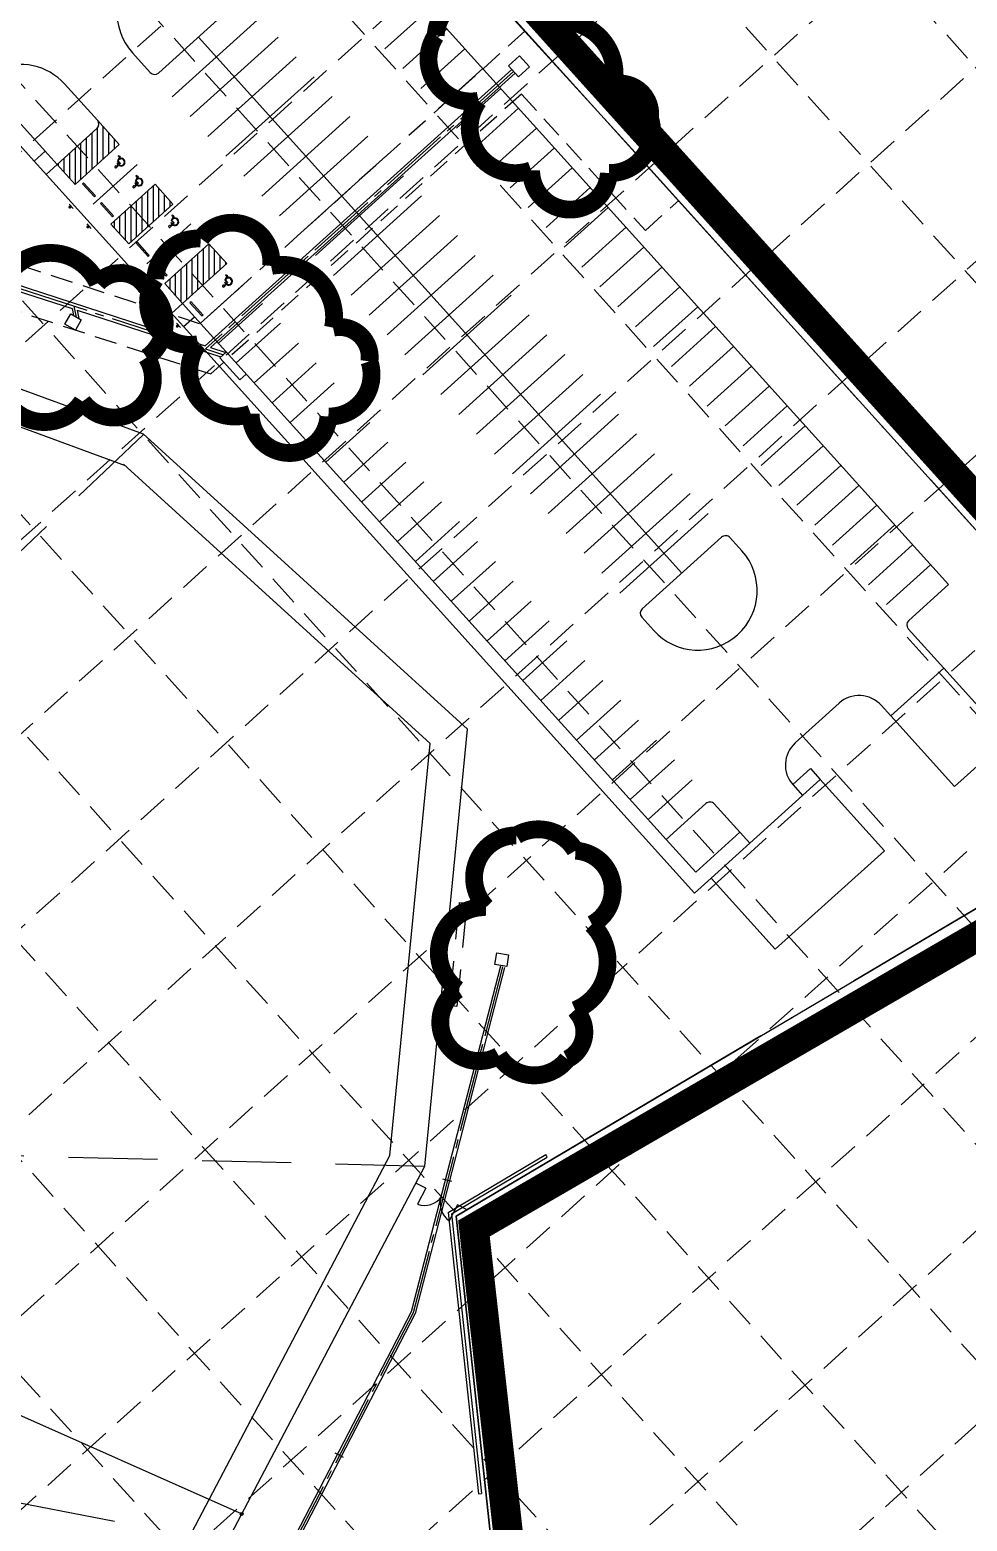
# Model space of a CAD drawing. Header units: inches. Extents: x 5194 to 8721, y 2249 to 5862.
# Drawn here: x 7620 to 7935, y 3274 to 3776 of the extents above; entities that cross this region are included whole.
import ezdxf

# ---------------------------------------------------------------- set-up
doc = ezdxf.new("R2010")
doc.units = ezdxf.units.IN
doc.header["$LTSCALE"] = 60
doc.header["$MEASUREMENT"] = 0
for name, pattern in [('03139 BASE$0$Dashed', [0.75, 0.5, -0.25]), ('03139 BASE$0$HIDDEN', [0.375, 0.25, -0.125]), ('03139 TOPO$0$PL2', [2.85, 2.25, -0.2, 0, -0.2, 0, -0.2]), ('DASHED2', [0.375, 0.25, -0.125]), ('HIDDEN', [0.375, 0.25, -0.125]), ('HIDDEN2', [0.1875, 0.125, -0.0625]), ('SCENT', [0.55, 0.4, -0.05, 0.05, -0.05])]:
    doc.linetypes.add(name, pattern=pattern)
for name, color, linetype in [('03139 BASE$0$A1-FLOR-OUTLINE', 7, 'Continuous'), ('03139 BASE$0$AS-FENCE', 7, 'FENCELINE1'), ('03139 BASE$0$AS-FIELD-LINE-BB', 253, '03139 BASE$0$Dashed'), ('03139 BASE$0$AS-INFIELD', 8, 'Continuous'), ('03139 BASE$0$AS-SCOREBD', 7, '03139 BASE$0$HIDDEN'), ('03139 BASE$0$CCURB', 7, 'Continuous'), ('03139 BASE$0$CPWALL', 7, 'Continuous'), ('03139 BASE$0$CSTRIPE', 8, 'Continuous'), ('03139 BASE$0$CWALK', 7, 'Continuous'), ('03139 BASE$0$HC', 7, 'Continuous'), ('03139 BASE$0$pinlet', 7, 'Continuous'), ('03139 TOPO$0$BNDRY-HS-1', 7, '03139 TOPO$0$PL2'), ('03139 TOPO$0$BNDRY65', 7, '03139 TOPO$0$PL2'), ('03139 TOPO$0$IRON-SYM', 8, 'Continuous'), ('BASE', 7, 'Continuous'), ('grid', 254, 'HIDDEN'), ('LIMITS OF DISTURBANCE', 1, 'Continuous'), ('Pstm', 7, 'Continuous'), ('pstmcl', 8, 'SCENT'), ('stm-easement', 7, 'HIDDEN2')]:
    doc.layers.add(name, color=color, linetype=linetype)
doc.linetypes.add('FENCELINE1', pattern='A,0.25,-0.1,[133,ltypeshp.shx,S=0.1,R=0,X=-0.1,Y=0],-0.1,1', length=1.45)

# ---------------------------------------------------------------- blocks, each defined once
blk = doc.blocks.new('03139 TOPO$0$ip')
for radius in [0.05, 0.0375]:
    blk.add_circle((0, 0), radius)
blk = doc.blocks.new('03139 BASE$0$HC2')
at = {"layer": '03139 BASE$0$HC', "linetype": 'Continuous'}
for p, q in [((-0.01, 0.015), (-0.01, 0.009)), ((-0.009, 0.043), (-0.005, -0.005)), ((-0.003, 0.036), (-0.001, 0.016)), ((-0.001, 0.016), (0.015, 0.016)), ((0, 0), (-0.001, 0.011)), ((-0.001, 0.011), (0.015, 0.011)), ((0, 0), (0.027, 0)), ((0.015, 0.011), (0.015, 0.016)), ((0.042, -0.035), (0.027, 0)), ((-0.005, -0.005), (0.024, -0.005)), ((0.039, -0.042), (0.024, -0.005)), ((0.029, -0.028), (0.026, -0.02)), ((0.039, -0.042), (0.055, -0.035)), ((0.042, -0.035), (0.053, -0.03)), ((0.055, -0.035), (0.053, -0.03))]:
    blk.add_line(p, q, dxfattribs=at)
for centre, radius, start, end in [((-0.001, -0.016), 0.0326, 106.7285, 338.4897), ((-0.001, -0.016), 0.0272, 109.1687, 351.8427), ((-0.001, 0.044), 0.00816, 255.546, 184.6199)]:
    blk.add_arc(centre, radius, start, end, dxfattribs=at)

msp = doc.modelspace()

# ---------------------------------------------------------------- hatches: boundary and pattern name
at = {"layer": '03139 BASE$0$CSTRIPE'}
h = msp.add_hatch(dxfattribs=at)
h.set_pattern_fill('ANSI31', color=256, scale=15, angle=45, style=0)
h.paths.add_polyline_path([(7649.78, 3737.51), (7642.41, 3745.67, -0.414214), (7642.26, 3742.85), (7628.9, 3730.79), (7634.93, 3724.11)])
h = msp.add_hatch(dxfattribs=at)
h.set_pattern_fill('ANSI31', color=256, scale=15, angle=45, style=0)
h.paths.add_polyline_path([(7667.86, 3717.46), (7661.83, 3724.14), (7646.99, 3710.74), (7653.02, 3704.06)])
h = msp.add_hatch(dxfattribs=at)
h.set_pattern_fill('ANSI31', color=256, scale=15, angle=45, style=0)
h.paths.add_polyline_path([(7685.95, 3697.42), (7679.92, 3704.1), (7665.08, 3690.7), (7671.1, 3684.02)])

# ---------------------------------------------------------------- linework, layer by layer
for p, q in [((7761.76, 3388.4), (7758.73, 3389.18)), ((7725.28, 3295.59), (7722.51, 3297.02))]:
    msp.add_line(p, q)
at = {"layer": '03139 BASE$0$A1-FLOR-OUTLINE'}
for p, q in [((7927.38, 3561.24), (7909.56, 3545.16)), ((7927.38, 3561.24), (7948.82, 3537.48)), ((7909.56, 3545.16), (7931, 3521.4)), ((7948.82, 3537.48), (7931, 3521.4)), ((7885.8, 3523.72), (7849.05, 3490.56)), ((7885.8, 3523.72), (7907.41, 3499.78)), ((7907.41, 3499.78), (7870.66, 3466.61)), ((7849.05, 3490.56), (7870.66, 3466.61))]:
    msp.add_line(p, q, dxfattribs=at)
at = {"layer": '03139 BASE$0$AS-FENCE', "ltscale": 0.25}
for p, q in [((8013.12, 3524.69), (7745.42, 3821.12)), ((7511.17, 3693.93), (7657.78, 3640.08)), ((7767.04, 3540.66), (7657.78, 3640.08)), ((7752.61, 3393.65), (7767.04, 3540.66)), ((7763.21, 3376.73), (8013.12, 3524.69)), ((7686.35, 3267.65), (7752.61, 3393.65)), ((7753, 3386.15), (7750.2, 3380.84)), ((7763.62, 3380.57), (7760.83, 3375.26)), ((7797.71, 3055.42), (7763.21, 3376.73)), ((7476.39, 3307.51), (7648.2, 3274.11))]:
    msp.add_line(p, q, dxfattribs=at)
at = {"layer": '03139 BASE$0$AS-FENCE'}
for points in [[(7753, 3386.15), (7749.61, 3387.94)], [(7766.86, 3378.86), (7763.62, 3380.57)]]:
    msp.add_lwpolyline(points, dxfattribs=at)
at = {"layer": '03139 BASE$0$AS-FENCE', "ltscale": 0.25}
for centre, start, end in [((7752.68, 3387.18), 248.6615, 325.8622), ((7764.64, 3380.89), 158.6615, 235.8622)]:
    msp.add_arc(centre, 6.8, start, end, dxfattribs=at)
at = {"layer": '03139 BASE$0$AS-FIELD-LINE-BB'}
for q in [(7657.93, 3639.95), (7752.61, 3393.65)]:
    msp.add_line((7407.73, 3402.4), q, dxfattribs=at)
at = {"layer": '03139 BASE$0$AS-INFIELD'}
for p, q in [((7516.98, 3679.02), (7651.81, 3629.49)), ((7651.15, 3629.89), (7754.51, 3535.84)), ((7740.9, 3397.16), (7754.51, 3535.84)), ((7407.73, 3402.4), (7691.03, 3276.54)), ((7674.3, 3270.52), (7740.9, 3397.16))]:
    msp.add_line(p, q, dxfattribs=at)
msp.add_circle((7691.03, 3276.54), 0.5, dxfattribs=at)
at = {"layer": '03139 BASE$0$AS-SCOREBD'}
msp.add_lwpolyline([(7763.4, 3447.41), (7760.91, 3447.66), (7764.35, 3482.41), (7766.84, 3482.16)], close=True, dxfattribs=at)
at = {"layer": '03139 BASE$0$CCURB'}
for p, q in [((7723.93, 3816.54), (7928.93, 3589.37)), ((7663.05, 3761.61), (7689.77, 3785.72)), ((7654.19, 3768.43), (7660.22, 3761.75)), ((7631.37, 3757.9), (7642.41, 3745.67)), ((7642.26, 3742.85), (7628.9, 3730.79)), ((7624.88, 3735.24), (7628.9, 3730.79)), ((7621.17, 3731.89), (7671.41, 3676.21)), ((7671.1, 3684.02), (7833.9, 3503.61)), ((7852.57, 3605.32), (7825.85, 3581.2)), ((7859.42, 3600.72), (7855.4, 3605.18)), ((7928.93, 3589.37), (7915.57, 3577.31)), ((7825.7, 3578.38), (7829.72, 3573.92)), ((7915.42, 3574.48), (7927.38, 3561.24)), ((7892.19, 3549.48), (7877.34, 3536.08)), ((7906.31, 3548.75), (7909.56, 3545.16)), ((7876.62, 3521.96), (7879.86, 3518.36)), ((7847.27, 3515.67), (7833.9, 3503.61)), ((7850.09, 3515.53), (7862.05, 3502.28))]:
    msp.add_line(p, q, dxfattribs=at)
msp.add_lwpolyline([(7857.97, 3572.47), (7857.97, 3572.47)], dxfattribs=at)
for centre, radius, start, end in [((7669.04, 3781.83), 20, 132.0636, 222.0636), ((7616.52, 3744.5), 20, 42.0636, 113.5275), ((7661.71, 3763.09), 2, 222.0636, 312.0636), ((7640.92, 3744.33), 2, 312.0636, 42.0636), ((7853.91, 3603.84), 2, 42.0636, 132.0636), ((7844.57, 3587.32), 20, 312.0636, 42.0636), ((7827.19, 3579.72), 2, 132.0636, 222.0636), ((7916.91, 3575.82), 2, 132.0636, 222.0636), ((7844.57, 3587.32), 20, 222.0636, 312.0636), ((7898.89, 3542.05), 10, 42.0636, 132.0636), ((7884.04, 3528.65), 10, 132.0636, 222.0636), ((7848.61, 3514.19), 2, 42.0636, 132.0636)]:
    msp.add_arc(centre, radius, start, end, dxfattribs=at)
at = {"layer": '03139 BASE$0$CPWALL'}
for p, q in [((7760.55, 3378.06), (7793.36, 3397.49)), ((7761.61, 3377.53), (7793.87, 3396.63)), ((7793.87, 3396.63), (7793.36, 3397.49)), ((7760.55, 3378.06), (7770.73, 3283.29)), ((7761.61, 3377.53), (7771.72, 3283.4)), ((7770.73, 3283.29), (7771.72, 3283.4))]:
    msp.add_line(p, q, dxfattribs=at)
at = {"layer": '03139 BASE$0$CSTRIPE'}
for p, q in [((7697.29, 3780.38), (7667.59, 3753.58)), ((7754.07, 3783.13), (7739.22, 3769.74)), ((7760.1, 3776.45), (7745.25, 3763.05)), ((7703.32, 3773.7), (7673.62, 3746.9)), ((7676.41, 3773.67), (7839.21, 3593.26)), ((7709.35, 3767.02), (7679.65, 3740.22)), ((7766.13, 3769.77), (7751.28, 3756.37)), ((7715.38, 3760.34), (7685.68, 3733.54)), ((7772.16, 3763.09), (7757.31, 3749.69)), ((7778.19, 3756.41), (7763.34, 3743.01)), ((7721.41, 3753.66), (7691.71, 3726.86)), ((7642.41, 3745.67), (7649.78, 3737.51)), ((7727.44, 3746.97), (7697.74, 3720.18)), ((7784.22, 3749.73), (7769.37, 3736.33)), ((7733.47, 3740.29), (7703.77, 3713.5)), ((7790.25, 3743.04), (7775.4, 3729.65)), ((7649.78, 3737.51), (7634.93, 3724.11)), ((7796.28, 3736.36), (7781.43, 3722.96)), ((7628.9, 3730.79), (7634.93, 3724.11)), ((7655.8, 3730.82), (7640.96, 3717.43)), ((7739.5, 3733.61), (7709.8, 3706.81)), ((7745.53, 3726.93), (7715.83, 3700.13)), ((7802.31, 3729.68), (7787.46, 3716.28)), ((7661.83, 3724.14), (7646.99, 3710.74)), ((7661.83, 3724.14), (7667.86, 3717.46)), ((7751.56, 3720.25), (7721.86, 3693.45)), ((7808.34, 3723), (7793.49, 3709.6)), ((7634.25, 3715.96), (7632.91, 3717.45)), ((7667.86, 3717.46), (7653.02, 3704.06)), ((7814.37, 3716.32), (7799.52, 3702.92)), ((7640.28, 3709.28), (7638.94, 3710.77)), ((7646.99, 3710.74), (7653.02, 3704.06)), ((7673.89, 3710.78), (7659.05, 3697.38)), ((7757.58, 3713.57), (7727.89, 3686.77)), ((7763.61, 3706.89), (7733.92, 3680.09)), ((7820.4, 3709.64), (7805.55, 3696.24)), ((7679.92, 3704.1), (7665.08, 3690.7)), ((7679.92, 3704.1), (7685.95, 3697.42)), ((7769.64, 3700.2), (7739.95, 3673.41)), ((7826.43, 3702.96), (7811.58, 3689.56)), ((7652.34, 3695.92), (7651, 3697.4)), ((7685.95, 3697.42), (7671.1, 3684.02)), ((7832.46, 3696.27), (7817.61, 3682.87)), ((7658.37, 3689.24), (7657.03, 3690.72)), ((7665.08, 3690.7), (7671.1, 3684.02)), ((7691.98, 3690.73), (7677.13, 3677.34)), ((7775.67, 3693.52), (7745.98, 3666.72)), ((7781.7, 3686.84), (7752.01, 3660.04)), ((7838.49, 3689.59), (7823.64, 3676.19)), ((7698.01, 3684.05), (7683.16, 3670.65)), ((7787.73, 3680.16), (7758.04, 3653.36)), ((7844.52, 3682.91), (7829.67, 3669.51)), ((7670.43, 3675.87), (7669.09, 3677.36)), ((7704.04, 3677.37), (7689.19, 3663.97)), ((7850.55, 3676.23), (7835.7, 3662.83)), ((7710.07, 3670.69), (7695.22, 3657.29)), ((7793.76, 3673.48), (7764.07, 3646.68)), ((7799.79, 3666.8), (7770.1, 3640)), ((7856.58, 3669.55), (7841.73, 3656.15)), ((7716.1, 3664.01), (7701.25, 3650.61)), ((7805.82, 3660.11), (7776.13, 3633.32)), ((7862.61, 3662.87), (7847.76, 3649.47)), ((7722.13, 3657.33), (7707.28, 3643.93)), ((7868.64, 3656.18), (7853.79, 3642.78)), ((7728.16, 3650.64), (7713.31, 3637.25)), ((7811.85, 3653.43), (7782.16, 3626.63)), ((7817.88, 3646.75), (7788.18, 3619.95)), ((7874.66, 3649.5), (7859.82, 3636.1)), ((7734.19, 3643.96), (7719.34, 3630.56)), ((7823.91, 3640.07), (7794.21, 3613.27)), ((7880.69, 3642.82), (7865.85, 3629.42)), ((7740.22, 3637.28), (7725.37, 3623.88)), ((7886.72, 3636.14), (7871.88, 3622.74)), ((7746.25, 3630.6), (7731.4, 3617.2)), ((7829.94, 3633.39), (7800.24, 3606.59)), ((7835.97, 3626.71), (7806.27, 3599.91)), ((7892.75, 3629.46), (7877.91, 3616.06)), ((7752.28, 3623.92), (7737.43, 3610.52)), ((7842, 3620.02), (7812.3, 3593.23)), ((7898.78, 3622.78), (7883.94, 3609.38)), ((7758.31, 3617.24), (7743.46, 3603.84)), ((7904.81, 3616.09), (7889.96, 3602.7)), ((7764.34, 3610.56), (7749.49, 3597.16)), ((7848.03, 3613.34), (7818.33, 3586.54)), ((7910.84, 3609.41), (7895.99, 3596.01)), ((7770.37, 3603.87), (7755.52, 3590.47)), ((7916.87, 3602.73), (7902.02, 3589.33)), ((7776.4, 3597.19), (7761.55, 3583.79)), ((7922.9, 3596.05), (7908.05, 3582.65)), ((7782.43, 3590.51), (7767.58, 3577.11)), ((7788.46, 3583.83), (7773.61, 3570.43)), ((7794.49, 3577.15), (7779.64, 3563.75)), ((7800.52, 3570.47), (7785.67, 3557.07)), ((7806.54, 3563.78), (7791.7, 3550.38)), ((7812.57, 3557.1), (7797.73, 3543.7)), ((7818.6, 3550.42), (7803.76, 3537.02)), ((7824.63, 3543.74), (7809.79, 3530.34)), ((7830.66, 3537.06), (7815.82, 3523.66)), ((7836.69, 3530.38), (7821.84, 3516.98)), ((7842.72, 3523.69), (7827.87, 3510.3))]:
    msp.add_line(p, q, dxfattribs=at)
for points in [[(7641.81, 3720.21), (7637.79, 3724.67), (7637.42, 3724.33), (7641.44, 3719.88)], [(7647.84, 3713.53), (7643.82, 3717.99), (7643.45, 3717.65), (7647.47, 3713.2)], [(7659.9, 3700.17), (7655.88, 3704.62), (7655.51, 3704.29), (7659.53, 3699.83)], [(7665.93, 3693.49), (7661.91, 3697.94), (7661.54, 3697.61), (7665.56, 3693.15)], [(7677.99, 3680.12), (7673.97, 3684.58), (7673.59, 3684.24), (7677.61, 3679.79)]]:
    msp.add_lwpolyline(points, close=True, dxfattribs=at)
at = {"layer": '03139 BASE$0$CSTRIPE', "const_width": 0.5}
for points in [[(7632.9, 3716.44, 1), (7633.4, 3716.44, 1)], [(7638.93, 3709.76, 1), (7639.43, 3709.76, 1)], [(7650.99, 3696.39, 1), (7651.49, 3696.39, 1)], [(7657.02, 3689.71, 1), (7657.52, 3689.71, 1)], [(7669.07, 3676.35, 1), (7669.57, 3676.35, 1)]]:
    msp.add_lwpolyline(points, format="xyb", close=True, dxfattribs=at)
at = {"layer": '03139 BASE$0$CWALK'}
for p, q in [((7602.26, 3760.31), (7624.88, 3735.24)), ((7602.98, 3752.05), (7621.17, 3731.89)), ((7621.17, 3731.89), (7624.88, 3735.24)), ((7625.19, 3727.44), (7628.9, 3730.79)), ((7667.39, 3680.67), (7671.1, 3684.02)), ((7671.41, 3676.21), (7675.12, 3679.56)), ((7671.41, 3676.21), (7843.49, 3485.53)), ((7882.45, 3527.43), (7876.51, 3522.07)), ((7882.45, 3527.43), (7885.8, 3523.72)), ((7858.7, 3505.99), (7843.85, 3492.59)), ((7833.9, 3503.61), (7843.85, 3492.59)), ((7849.05, 3490.56), (7843.49, 3485.53))]:
    msp.add_line(p, q, dxfattribs=at)
for points in [[(7626.07, 3730, 0, 0.52, 0), (7625.03, 3731.22, 0, 0, 0), (7623.65, 3732.83, 0, 0, 0)], [(7669.95, 3681.68, 0, 0.52, 0), (7670.99, 3680.46, 0, 0, 0), (7672.37, 3678.85, 0, 0, 0)]]:
    msp.add_lwpolyline(points, format="xyseb", dxfattribs=at)
at = {"layer": '03139 BASE$0$pinlet', "color": 5}
for p, q in [((7685.84, 3667.68), (7683.62, 3665.67)), ((7683.62, 3665.67), (7690.32, 3658.25)), ((7692.54, 3660.26), (7690.32, 3658.25))]:
    msp.add_line(p, q, dxfattribs=at)
for points in [[(7784.16, 3760.27), (7787.88, 3763.62), (7784.53, 3767.34), (7780.81, 3763.99)], [(7633.45, 3680.48), (7636.94, 3678.52), (7634.99, 3675.03), (7631.5, 3676.99)], [(7776.92, 3465.45), (7780.87, 3464.8), (7780.22, 3460.85), (7776.27, 3461.5)]]:
    msp.add_lwpolyline(points, close=True, dxfattribs=at)
at = {"layer": '03139 TOPO$0$BNDRY-HS-1'}
for p in [(7745.11, 3820.84), (8013.3, 3524.49)]:
    msp.add_line(p, (7824.68, 3733.51), dxfattribs=at)
at = {"layer": '03139 TOPO$0$BNDRY65'}
for p, q in [((8013.12, 3524.69), (7763.21, 3376.73)), ((7763.21, 3376.73), (7797.71, 3055.42))]:
    msp.add_line(p, q, dxfattribs=at)
at = {"layer": 'BASE', "color": 170, "const_width": 6}
for points in [[(7795.34, 3778.57, 0.520567), (7795.34, 3778.57, 0.765195), (7771.67, 3787.79, 0.417879), (7756.31, 3774.14, 0.6649), (7770.71, 3752.23, 0.744833), (7788.46, 3728.85, 0.975642), (7814.63, 3727.91, 0.520567), (7828.44, 3746.45, 0.520567), (7816.19, 3757.79, 0.540264), (7795.34, 3778.57)], [(7700.91, 3696.63, 0.520567), (7700.91, 3696.63, 0.765195), (7677.24, 3705.85, 0.417879), (7661.88, 3692.21, 0.6649), (7676.29, 3670.29, 0.744833), (7694.03, 3646.92, 0.975642), (7720.2, 3645.97, 0.520567), (7734.01, 3664.51, 0.520567), (7721.76, 3675.86, 0.540264), (7700.91, 3696.63)], [(7613.42, 3695.16, 0.520567), (7613.42, 3695.16, 0.765195), (7588.9, 3688.53, 0.417879), (7584.63, 3668.43, 0.6649), (7609.23, 3659.34, 0.744833), (7637.38, 3651.05, 0.975642), (7659.01, 3665.82, 0.520567), (7659.13, 3688.94, 0.520567), (7642.53, 3690.8, 0.540264), (7613.42, 3695.16)], [(7808.9, 3475.01, 0.520567), (7808.9, 3475.01, 0.765195), (7803.36, 3499.8, 0.417879), (7783.47, 3504.96, 0.6649), (7773.3, 3480.79, 0.744833), (7763.78, 3453.03, 0.975642), (7777.57, 3430.77, 0.520567), (7800.66, 3429.63, 0.520567), (7803.26, 3446.13, 0.540264), (7808.9, 3475.01)]]:
    msp.add_lwpolyline(points, format="xyb", close=True, dxfattribs=at)
at = {"layer": 'grid', "color": 252, "linetype": 'HIDDEN', "lineweight": 0, "ltscale": 0.7}
for p, q in [((6347.3, 5529.87), (8360.29, 3294.81)), ((6311.25, 5497.4), (8324.24, 3262.34)), ((6275.2, 5464.94), (8288.19, 3229.87)), ((6239.15, 5432.47), (8252.14, 3197.41)), ((6203.1, 5400), (8216.09, 3164.94)), ((6167.05, 5367.53), (8180.04, 3132.47)), ((6131, 5335.07), (8143.99, 3100)), ((6094.95, 5302.6), (8107.94, 3067.54)), ((6058.91, 5270.13), (8071.89, 3035.07)), ((6022.86, 5237.66), (8035.84, 3002.6)), ((5986.81, 5205.2), (7999.79, 2970.13)), ((5950.76, 5172.73), (7963.75, 2937.67)), ((8096.74, 4167.39), (6834.85, 3030.88)), ((8129.2, 4131.34), (6867.32, 2994.83)), ((8161.67, 4095.29), (6899.78, 2958.78)), ((8194.14, 4059.24), (6932.25, 2922.73)), ((8226.61, 4023.19), (6964.72, 2886.68)), ((8259.07, 3987.14), (6997.19, 2850.63)), ((8291.54, 3951.09), (7029.65, 2814.58)), ((8324.01, 3915.04), (7062.12, 2778.54)), ((8356.48, 3878.99), (7094.59, 2742.49)), ((8388.94, 3842.94), (7127.06, 2706.44)), ((8421.41, 3806.89), (7159.52, 2670.39)), ((8453.88, 3770.85), (7191.99, 2634.34))]:
    msp.add_line(p, q, dxfattribs=at)
at = {"layer": 'LIMITS OF DISTURBANCE', "linetype": 'DASHED2', "ltscale": 3, "const_width": 10}
msp.add_lwpolyline([(7505.68, 4717.09), (8058.75, 4090.97), (7756.43, 3819.92), (8025.65, 3521.38), (7769.19, 3372.63), (7805.09, 3052.3), (7689, 2984.44), (7563.37, 3133.81), (7398.86, 2841.9), (7303.85, 2927.6), (7279.28, 2933.88), (7266.47, 2961.51), (6650.27, 3517.99), (6376.58, 3695.68), (6145.64, 3844.41), (6034.75, 3953.51), (5925.75, 4098.42), (5695.43, 4406.84), (5633.91, 4484.32), (5666.64, 4511.04), (5687.4, 4483.91), (5709.83, 4451.88), (5865.78, 4538.26), (5790.02, 4632.34)], dxfattribs=at)
at = {"layer": 'Pstm', "color": 5}
for p, q in [((7781.95, 3762.73), (7678.75, 3669.8)), ((7783.02, 3761.54), (7680.5, 3669.23)), ((7562.76, 3705.39), (7633.92, 3682.26)), ((7563.37, 3707.29), (7678.75, 3669.8)), ((7633.92, 3682.26), (7634.42, 3679.93)), ((7635.57, 3681.73), (7636.16, 3678.96)), ((7635.57, 3681.73), (7683.98, 3666)), ((7680.5, 3669.23), (7685.69, 3667.54)), ((7778.08, 3460.89), (7748.05, 3344.56)), ((7779.53, 3460.51), (7749.46, 3344.02)), ((7748.05, 3344.56), (7682.98, 3218.99)), ((7749.46, 3344.02), (7684.03, 3217.75))]:
    msp.add_line(p, q, dxfattribs=at)
at = {"layer": 'pstmcl', "color": 5}
for p, q in [((7782.49, 3762.13), (7678.77, 3668.74)), ((7521.84, 3719.73), (7684.83, 3666.77)), ((7634.51, 3683.12), (7635.29, 3679.45)), ((7778.81, 3460.7), (7748.76, 3344.29)), ((7748.76, 3344.29), (7683.51, 3218.37))]:
    msp.add_line(p, q, dxfattribs=at)
at = {"layer": 'stm-easement'}
for p, q in [((7786.29, 3775.65), (7676.97, 3677.21)), ((7785.22, 3754.5), (7680.57, 3660.27)), ((7785.22, 3754.5), (7826.91, 3708.53)), ((7519.79, 3728.28), (7676.97, 3677.21)), ((7826.91, 3708.53), (7838.12, 3718.69)), ((7523.9, 3711.18), (7680.57, 3660.27))]:
    msp.add_line(p, q, dxfattribs=at)

# ---------------------------------------------------------------- block references
at = {"layer": '03139 BASE$0$CWALK', "xscale": 40.00000000000016, "yscale": 40, "zscale": 40, "rotation": 132.0635973777762}
for p in [(7649.91, 3731.17), (7655.94, 3724.49), (7668, 3711.13), (7674.03, 3704.45), (7686.09, 3691.08)]:
    msp.add_blockref('03139 BASE$0$HC2', p, dxfattribs=at)
at = {"layer": '03139 TOPO$0$IRON-SYM', "xscale": 15, "yscale": 15, "zscale": 15}
msp.add_blockref('03139 TOPO$0$ip', (7824.68, 3733.51), dxfattribs=at)

doc.saveas('drawing.dxf')
